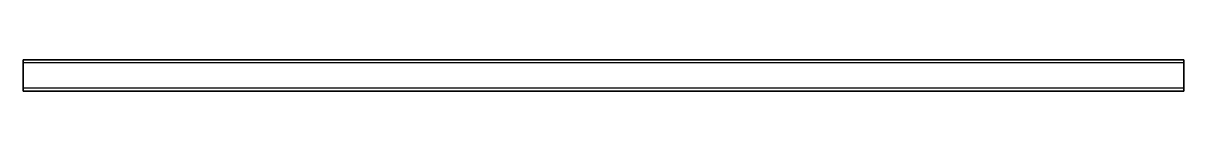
# Model space of a CAD drawing. Header units: inches. Extents: x 0 to 1106, y 0 to 30.
import ezdxf

# ---------------------------------------------------------------- set-up
doc = ezdxf.new("R2010")
doc.units = ezdxf.units.IN
doc.header["$MEASUREMENT"] = 0
doc.layers.add('SIMUMAK Visible (ISO)', color=7, linetype='Continuous', lineweight=35)
doc.layers.add('SIMUMAK Visible Narrow (ISO)', color=7, linetype='Continuous', lineweight=25)

# ---------------------------------------------------------------- blocks, each defined once
blk = doc.blocks.new('DIN 30 x 20 x 2 00000076_Estructura Tubular_8_2477E 30x20x2mm')
at = {"layer": 'SIMUMAK Visible (ISO)'}
for p, q in [((-553, 12), (-553, 15)), ((553, 15), (-553, 15)), ((-553, 12), (-553, -12)), ((553, 12), (553, 15)), ((553, 12), (553, -12)), ((-553, -15), (-553, -12)), ((553, -15), (-553, -15)), ((553, -15), (553, -12))]:
    blk.add_line(p, q, dxfattribs=at)
at = {"layer": 'SIMUMAK Visible Narrow (ISO)'}
for p, q in [((553, 12), (-553, 12)), ((553, -12), (-553, -12))]:
    blk.add_line(p, q, dxfattribs=at)

msp = doc.modelspace()

# ---------------------------------------------------------------- block references
msp.add_blockref('DIN 30 x 20 x 2 00000076_Estructura Tubular_8_2477E 30x20x2mm', (553, 15))

doc.saveas('drawing.dxf')
